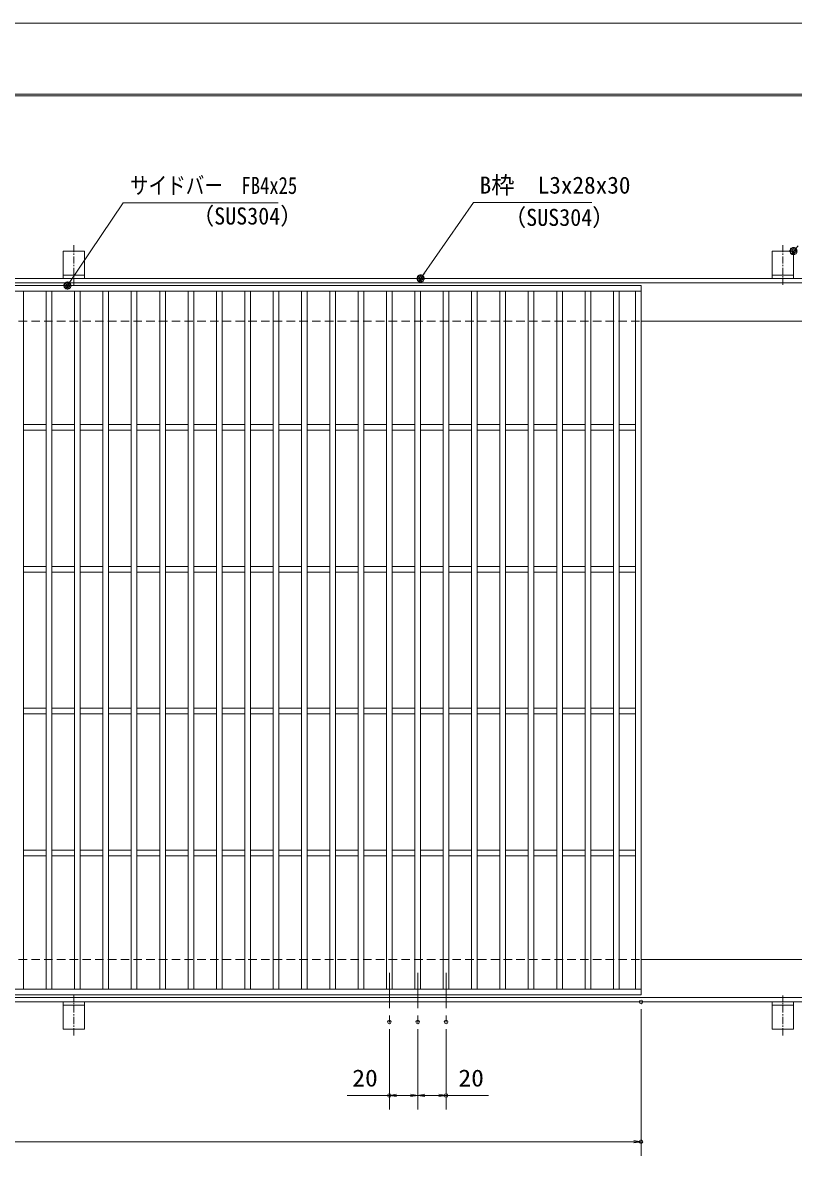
# Model space of a CAD drawing. Units: millimetres, scale not verified. Extents: x -1050 to 1050, y -742 to 742.
# Drawn here: x -231 to 312, y -71 to 742 of the extents above; entities that cross this region are included whole.
import ezdxf
from ezdxf.enums import TextEntityAlignment as Align

# ---------------------------------------------------------------- set-up
doc = ezdxf.new("R2010")
doc.units = ezdxf.units.MM
doc.header["$LTSCALE"] = 5
doc.header["$PDMODE"] = 32
doc.header["$PDSIZE"] = 2.5
doc.linetypes.add('CHAIN1', pattern=[8, 5, -1, 1, -1])
doc.linetypes.add('DASHED1', pattern=[1.8, 1.2, -0.6])
for name, color, linetype, lineweight in [('0-0_7-図\u3000枠', 4, 'Continuous', 9), ('0-1_寸法注釈', 2, 'Continuous', 9), ('0-4_0', 2, 'Continuous', 9), ('0-5_DEFPOINTS', 134, 'Continuous', 9), ('0-6_枠', 7, 'Continuous', 9), ('0-7_蓋', 5, 'Continuous', 9), ('0-8_アンカー', 7, 'Continuous', 9), ('0-9_溝開口', 4, 'DASHED1', 9), ('0-A_中心線', 6, 'CHAIN1', 9)]:
    doc.layers.add(name, color=color, linetype=linetype, lineweight=lineweight)
doc.styles.add('ＭＳ ゴシック', font='')
doc.styles.get('ＭＳ ゴシック').set_extended_font_data('MS Gothic')

# ---------------------------------------------------------------- blocks, each defined once
blk = doc.blocks.new('A$C5D7C781A')
at = {"layer": '0-8_アンカー', "color": 6, "linetype": 'CHAIN1'}
blk.add_line((37.5, 140.11), (37.5, 0), dxfattribs=at)
at = {"layer": '0-8_アンカー'}
for p, q in [((0, 118.78), (0, 22.26)), ((0, 118.78), (75, 118.78)), ((75, 118.78), (75, 22.26)), ((75, 33.76), (0, 33.76)), ((0, 22.26), (75, 22.26))]:
    blk.add_line(p, q, dxfattribs=at)
blk = doc.blocks.new('_OPEN')
at = {"layer": '0-4_0'}
blk.add_line((0, 0), (-5, 0), dxfattribs=at)
blk.add_lwpolyline([(-5, 0.833), (0, 0), (-5, -0.833)], dxfattribs=at)
blk = doc.blocks.new('_Dot')
at = {"layer": '0-4_0'}
for p, q in [((-2.5, 0), (-5, 0)), ((2.445, 0.5), (-2.445, 0.5)), ((1.997, 1.5), (-1.997, 1.5)), ((2.289, -0.995), (-2.289, -0.995)), ((1.499, -1.995), (-1.499, -1.995))]:
    blk.add_line(p, q, dxfattribs=at)
for points in [[(2.5, 0), (2.48, 0.313), (2.421, 0.622), (2.324, 0.92), (2.191, 1.204), (2.023, 1.469), (1.822, 1.711), (1.594, 1.926), (1.34, 2.111), (1.064, 2.262), (0.773, 2.378), (0.468, 2.456), (0.157, 2.495), (-0.157, 2.495), (-0.468, 2.456), (-0.773, 2.378), (-1.064, 2.262), (-1.34, 2.111), (-1.594, 1.926), (-1.822, 1.711), (-2.023, 1.469), (-2.191, 1.204), (-2.324, 0.92), (-2.421, 0.622), (-2.48, 0.313), (-2.5, 0), (0, 0)], [(-2.5, 0), (-2.48, -0.313), (-2.421, -0.622), (-2.324, -0.92), (-2.191, -1.204), (-2.023, -1.469), (-1.822, -1.711), (-1.594, -1.926), (-1.34, -2.111), (-1.064, -2.262), (-0.773, -2.378), (-0.468, -2.456), (-0.157, -2.495), (0.157, -2.495), (0.468, -2.456), (0.773, -2.378), (1.064, -2.262), (1.34, -2.111), (1.594, -1.926), (1.822, -1.711), (2.023, -1.469), (2.191, -1.204), (2.324, -0.92), (2.421, -0.622), (2.48, -0.313), (2.5, 0), (0, 0)]]:
    blk.add_lwpolyline(points, close=True, dxfattribs=at)

msp = doc.modelspace()

# ---------------------------------------------------------------- linework, layer by layer
at = {"layer": '0-0_7-図\u3000枠'}
msp.add_line((-973.75, 691.25), (998.75, 691.25), dxfattribs=at)
msp.add_lwpolyline([(-975, 692.5), (1000, 692.5), (1000, -692.5)], dxfattribs=at)
at = {"layer": '0-1_寸法注釈'}
for p, q in [((204.55, 47.475), (204.55, -56.047)), ((27.05, 33.328), (27.05, -23.478)), ((47.05, 33.328), (47.05, -23.478)), ((47.05, 33.328), (47.05, -23.478)), ((67.05, 33.328), (67.05, -23.478)), ((27.05, -13.478), (-2.797, -13.478)), ((42.05, -13.478), (32.05, -13.478)), ((52.05, -13.478), (62.05, -13.478)), ((67.05, -13.478), (96.897, -13.478)), ((-785.45, -46.047), (199.55, -46.047))]:
    msp.add_line(p, q, dxfattribs=at)
for points in [[(-51.475, 615.749), (-160.699, 615.749), (-199.41, 558.298)], [(169.797, 615.968), (86.447, 615.968), (49.664, 563.288)]]:
    msp.add_lwpolyline(points, dxfattribs=at)
at = {"layer": '0-5_DEFPOINTS'}
msp.add_lwpolyline([(-1050, -742.5), (-1050, 742.5), (1050, 742.5), (1050, -742.5)], close=True, dxfattribs=at)
for p in [(204.55, 52.475), (27.05, 38.328), (47.05, 38.328), (67.05, 38.328), (27.05, -13.478), (67.05, -13.478), (204.55, -46.047)]:
    msp.add_point(p, dxfattribs=at)
at = {"layer": '0-6_枠'}
for p, q in [((-795.45, 562.475), (409.55, 562.475)), ((-792.45, 559.475), (407.714, 559.475)), ((204.55, 532.475), (409.55, 532.475)), ((204.55, 82.475), (409.55, 82.475)), ((-795.45, 52.475), (409.55, 52.475)), ((-792.45, 55.475), (411.386, 55.475))]:
    msp.add_line(p, q, dxfattribs=at)
at = {"layer": '0-7_蓋'}
for p, q in [((204.55, 557.475), (-790.45, 557.475)), ((204.55, 553.475), (-790.45, 553.475)), ((-230.95, 553.475), (-230.95, 61.475)), ((-214.95, 553.475), (-214.95, 61.475)), ((-210.95, 553.475), (-210.95, 61.475)), ((-194.95, 553.475), (-194.95, 61.475)), ((-190.95, 553.475), (-190.95, 61.475)), ((-174.95, 553.475), (-174.95, 61.475)), ((-170.95, 553.475), (-170.95, 61.475)), ((-154.95, 553.475), (-154.95, 61.475)), ((-150.95, 553.475), (-150.95, 61.475)), ((-134.95, 553.475), (-134.95, 61.475)), ((-130.95, 553.475), (-130.95, 61.475)), ((-114.95, 553.475), (-114.95, 61.475)), ((-110.95, 553.475), (-110.95, 61.475)), ((-94.95, 553.475), (-94.95, 61.475)), ((-90.95, 553.475), (-90.95, 61.475)), ((-74.95, 553.475), (-74.95, 61.475)), ((-70.95, 553.475), (-70.95, 61.475)), ((-54.95, 553.475), (-54.95, 61.475)), ((-50.95, 553.475), (-50.95, 61.475)), ((-34.95, 553.475), (-34.95, 61.475)), ((-30.95, 553.475), (-30.95, 61.475)), ((-14.95, 553.475), (-14.95, 61.475)), ((-10.95, 553.475), (-10.95, 61.475)), ((5.05, 553.475), (5.05, 61.475)), ((9.05, 553.475), (9.05, 61.475)), ((25.05, 553.475), (25.05, 61.475)), ((29.05, 553.475), (29.05, 61.475)), ((45.05, 553.475), (45.05, 61.475)), ((49.05, 553.475), (49.05, 61.475)), ((65.05, 553.475), (65.05, 61.475)), ((69.05, 553.475), (69.05, 61.475)), ((85.05, 553.475), (85.05, 61.475)), ((89.05, 553.475), (89.05, 61.475)), ((105.05, 553.475), (105.05, 61.475)), ((109.05, 553.475), (109.05, 61.475)), ((125.05, 553.475), (125.05, 61.475)), ((129.05, 553.475), (129.05, 61.475)), ((145.05, 553.475), (145.05, 61.475)), ((149.05, 553.475), (149.05, 61.475)), ((165.05, 553.475), (165.05, 61.475)), ((169.05, 553.475), (169.05, 61.475)), ((185.05, 553.475), (185.05, 61.475)), ((189.05, 553.475), (189.05, 61.475)), ((200.55, 61.475), (200.55, 553.475)), ((204.55, 57.475), (204.55, 557.475)), ((-214.95, 459.475), (-230.95, 459.475)), ((-194.95, 459.475), (-210.95, 459.475)), ((-174.95, 459.475), (-190.95, 459.475)), ((-154.95, 459.475), (-170.95, 459.475)), ((-134.95, 459.475), (-150.95, 459.475)), ((-114.95, 459.475), (-130.95, 459.475)), ((-94.95, 459.475), (-110.95, 459.475)), ((-74.95, 459.475), (-90.95, 459.475)), ((-54.95, 459.475), (-70.95, 459.475)), ((-34.95, 459.475), (-50.95, 459.475)), ((-14.95, 459.475), (-30.95, 459.475)), ((5.05, 459.475), (-10.95, 459.475)), ((25.05, 459.475), (9.05, 459.475)), ((45.05, 459.475), (29.05, 459.475)), ((65.05, 459.475), (49.05, 459.475)), ((85.05, 459.475), (69.05, 459.475)), ((105.05, 459.475), (89.05, 459.475)), ((125.05, 459.475), (109.05, 459.475)), ((145.05, 459.475), (129.05, 459.475)), ((165.05, 459.475), (149.05, 459.475)), ((185.05, 459.475), (169.05, 459.475)), ((200.55, 459.475), (189.05, 459.475)), ((-214.95, 455.475), (-230.95, 455.475)), ((-194.95, 455.475), (-210.95, 455.475)), ((-174.95, 455.475), (-190.95, 455.475)), ((-154.95, 455.475), (-170.95, 455.475)), ((-134.95, 455.475), (-150.95, 455.475)), ((-114.95, 455.475), (-130.95, 455.475)), ((-94.95, 455.475), (-110.95, 455.475)), ((-74.95, 455.475), (-90.95, 455.475)), ((-54.95, 455.475), (-70.95, 455.475)), ((-34.95, 455.475), (-50.95, 455.475)), ((-14.95, 455.475), (-30.95, 455.475)), ((5.05, 455.475), (-10.95, 455.475)), ((25.05, 455.475), (9.05, 455.475)), ((45.05, 455.475), (29.05, 455.475)), ((65.05, 455.475), (49.05, 455.475)), ((85.05, 455.475), (69.05, 455.475)), ((105.05, 455.475), (89.05, 455.475)), ((125.05, 455.475), (109.05, 455.475)), ((145.05, 455.475), (129.05, 455.475)), ((165.05, 455.475), (149.05, 455.475)), ((185.05, 455.475), (169.05, 455.475)), ((200.55, 455.475), (189.05, 455.475)), ((-214.95, 359.475), (-230.95, 359.475)), ((-194.95, 359.475), (-210.95, 359.475)), ((-174.95, 359.475), (-190.95, 359.475)), ((-154.95, 359.475), (-170.95, 359.475)), ((-134.95, 359.475), (-150.95, 359.475)), ((-114.95, 359.475), (-130.95, 359.475)), ((-94.95, 359.475), (-110.95, 359.475)), ((-74.95, 359.475), (-90.95, 359.475)), ((-54.95, 359.475), (-70.95, 359.475)), ((-34.95, 359.475), (-50.95, 359.475)), ((-14.95, 359.475), (-30.95, 359.475)), ((5.05, 359.475), (-10.95, 359.475)), ((25.05, 359.475), (9.05, 359.475)), ((45.05, 359.475), (29.05, 359.475)), ((65.05, 359.475), (49.05, 359.475)), ((85.05, 359.475), (69.05, 359.475)), ((105.05, 359.475), (89.05, 359.475)), ((125.05, 359.475), (109.05, 359.475)), ((145.05, 359.475), (129.05, 359.475)), ((165.05, 359.475), (149.05, 359.475)), ((185.05, 359.475), (169.05, 359.475)), ((200.55, 359.475), (189.05, 359.475)), ((-214.95, 355.475), (-230.95, 355.475)), ((-194.95, 355.475), (-210.95, 355.475)), ((-174.95, 355.475), (-190.95, 355.475)), ((-154.95, 355.475), (-170.95, 355.475)), ((-134.95, 355.475), (-150.95, 355.475)), ((-114.95, 355.475), (-130.95, 355.475)), ((-94.95, 355.475), (-110.95, 355.475)), ((-74.95, 355.475), (-90.95, 355.475)), ((-54.95, 355.475), (-70.95, 355.475)), ((-34.95, 355.475), (-50.95, 355.475)), ((-14.95, 355.475), (-30.95, 355.475)), ((5.05, 355.475), (-10.95, 355.475)), ((25.05, 355.475), (9.05, 355.475)), ((45.05, 355.475), (29.05, 355.475)), ((65.05, 355.475), (49.05, 355.475)), ((85.05, 355.475), (69.05, 355.475)), ((105.05, 355.475), (89.05, 355.475)), ((125.05, 355.475), (109.05, 355.475)), ((145.05, 355.475), (129.05, 355.475)), ((165.05, 355.475), (149.05, 355.475)), ((185.05, 355.475), (169.05, 355.475)), ((200.55, 355.475), (189.05, 355.475)), ((-214.95, 259.475), (-230.95, 259.475)), ((-214.95, 255.475), (-230.95, 255.475)), ((-194.95, 259.475), (-210.95, 259.475)), ((-194.95, 255.475), (-210.95, 255.475)), ((-174.95, 259.475), (-190.95, 259.475)), ((-174.95, 255.475), (-190.95, 255.475)), ((-154.95, 259.475), (-170.95, 259.475)), ((-154.95, 255.475), (-170.95, 255.475)), ((-134.95, 259.475), (-150.95, 259.475)), ((-134.95, 255.475), (-150.95, 255.475)), ((-114.95, 259.475), (-130.95, 259.475)), ((-114.95, 255.475), (-130.95, 255.475)), ((-94.95, 259.475), (-110.95, 259.475)), ((-94.95, 255.475), (-110.95, 255.475)), ((-74.95, 259.475), (-90.95, 259.475)), ((-74.95, 255.475), (-90.95, 255.475)), ((-54.95, 259.475), (-70.95, 259.475)), ((-54.95, 255.475), (-70.95, 255.475)), ((-34.95, 259.475), (-50.95, 259.475)), ((-34.95, 255.475), (-50.95, 255.475)), ((-14.95, 259.475), (-30.95, 259.475)), ((-14.95, 255.475), (-30.95, 255.475)), ((5.05, 259.475), (-10.95, 259.475)), ((5.05, 255.475), (-10.95, 255.475)), ((25.05, 259.475), (9.05, 259.475)), ((25.05, 255.475), (9.05, 255.475)), ((45.05, 259.475), (29.05, 259.475)), ((45.05, 255.475), (29.05, 255.475)), ((65.05, 259.475), (49.05, 259.475)), ((65.05, 255.475), (49.05, 255.475)), ((85.05, 259.475), (69.05, 259.475)), ((85.05, 255.475), (69.05, 255.475)), ((105.05, 259.475), (89.05, 259.475)), ((105.05, 255.475), (89.05, 255.475)), ((125.05, 259.475), (109.05, 259.475)), ((125.05, 255.475), (109.05, 255.475)), ((145.05, 259.475), (129.05, 259.475)), ((145.05, 255.475), (129.05, 255.475)), ((165.05, 259.475), (149.05, 259.475)), ((165.05, 255.475), (149.05, 255.475)), ((185.05, 259.475), (169.05, 259.475)), ((185.05, 255.475), (169.05, 255.475)), ((200.55, 259.475), (189.05, 259.475)), ((200.55, 255.475), (189.05, 255.475)), ((-214.95, 159.475), (-230.95, 159.475)), ((-214.95, 155.475), (-230.95, 155.475)), ((-194.95, 159.475), (-210.95, 159.475)), ((-194.95, 155.475), (-210.95, 155.475)), ((-174.95, 159.475), (-190.95, 159.475)), ((-174.95, 155.475), (-190.95, 155.475)), ((-154.95, 159.475), (-170.95, 159.475)), ((-154.95, 155.475), (-170.95, 155.475)), ((-134.95, 159.475), (-150.95, 159.475)), ((-134.95, 155.475), (-150.95, 155.475)), ((-114.95, 159.475), (-130.95, 159.475)), ((-114.95, 155.475), (-130.95, 155.475)), ((-94.95, 159.475), (-110.95, 159.475)), ((-94.95, 155.475), (-110.95, 155.475)), ((-74.95, 159.475), (-90.95, 159.475)), ((-74.95, 155.475), (-90.95, 155.475)), ((-54.95, 159.475), (-70.95, 159.475)), ((-54.95, 155.475), (-70.95, 155.475)), ((-34.95, 159.475), (-50.95, 159.475)), ((-34.95, 155.475), (-50.95, 155.475)), ((-14.95, 159.475), (-30.95, 159.475)), ((-14.95, 155.475), (-30.95, 155.475)), ((5.05, 159.475), (-10.95, 159.475)), ((5.05, 155.475), (-10.95, 155.475)), ((25.05, 159.475), (9.05, 159.475)), ((25.05, 155.475), (9.05, 155.475)), ((45.05, 159.475), (29.05, 159.475)), ((45.05, 155.475), (29.05, 155.475)), ((65.05, 159.475), (49.05, 159.475)), ((65.05, 155.475), (49.05, 155.475)), ((85.05, 159.475), (69.05, 159.475)), ((85.05, 155.475), (69.05, 155.475)), ((105.05, 159.475), (89.05, 159.475)), ((105.05, 155.475), (89.05, 155.475)), ((125.05, 159.475), (109.05, 159.475)), ((125.05, 155.475), (109.05, 155.475)), ((145.05, 159.475), (129.05, 159.475)), ((145.05, 155.475), (129.05, 155.475)), ((165.05, 159.475), (149.05, 159.475)), ((165.05, 155.475), (149.05, 155.475)), ((185.05, 159.475), (169.05, 159.475)), ((185.05, 155.475), (169.05, 155.475)), ((200.55, 159.475), (189.05, 159.475)), ((200.55, 155.475), (189.05, 155.475)), ((-790.45, 61.475), (204.55, 61.475)), ((-790.45, 57.475), (204.55, 57.475))]:
    msp.add_line(p, q, dxfattribs=at)
at = {"layer": '0-9_溝開口'}
for p, q in [((-765.45, 532.475), (204.55, 532.475)), ((-765.45, 82.475), (204.55, 82.475))]:
    msp.add_line(p, q, dxfattribs=at)
at = {"layer": '0-A_中心線'}
for p, q in [((27.05, 72.969), (27.05, 38.328)), ((47.05, 72.969), (47.05, 38.328)), ((67.05, 72.969), (67.05, 38.328))]:
    msp.add_line(p, q, dxfattribs=at)

# ---------------------------------------------------------------- block references
at = {"layer": '0-1_寸法注釈'}
for name, p, rotation in [('_Dot', (312.05, 581.779), 229.33113), ('_Dot', (-199.979, 557.475), 235.34703), ('_Dot', (49.081, 562.475), 234.35189), ('_OPEN', (27.05, -13.478), 180), ('_OPEN', (47.05, -13.478), 180)]:
    msp.add_blockref(name, p, dxfattribs=dict(at, rotation=rotation))
for p in [(47.05, -13.478), (67.05, -13.478), (204.55, -46.047)]:
    msp.add_blockref('_OPEN', p, dxfattribs=at)
at = {"layer": '0-8_アンカー', "xscale": 0.2, "yscale": 0.2}
for p in [(-202.95, 558.023), (297.05, 558.023)]:
    msp.add_blockref('A$C5D7C781A', p, dxfattribs=at)
at = {"layer": '0-8_アンカー', "xscale": -0.2, "yscale": 0.2, "rotation": 180}
for p in [(-202.95, 56.927), (297.05, 56.927)]:
    msp.add_blockref('A$C5D7C781A', p, dxfattribs=at)

# ---------------------------------------------------------------- texts
at = {"layer": '0-1_寸法注釈', "color": 7, "style": 'ＭＳ ゴシック'}
for s, width, p in [('サイドバー\u3000FB4x25', 0.8, (-155.921, 618.436)), ('（SUS304）', 0.95, (-112.079, 596.881)), ('（SUS304）', 0.95, (107.958, 595.919)), ('20', 1.1, (0.893, -10.791)), ('20', 1.1, (75.74, -10.791))]:
    msp.add_text(s, height=12.02, dxfattribs=dict(at, width=width)).set_placement(p, align=Align.BOTTOM_LEFT)
msp.add_text('B枠\u3000L3x28x30', height=12.02, dxfattribs=at).set_placement((90.7, 618.655), align=Align.BOTTOM_LEFT)

doc.saveas('drawing.dxf')
